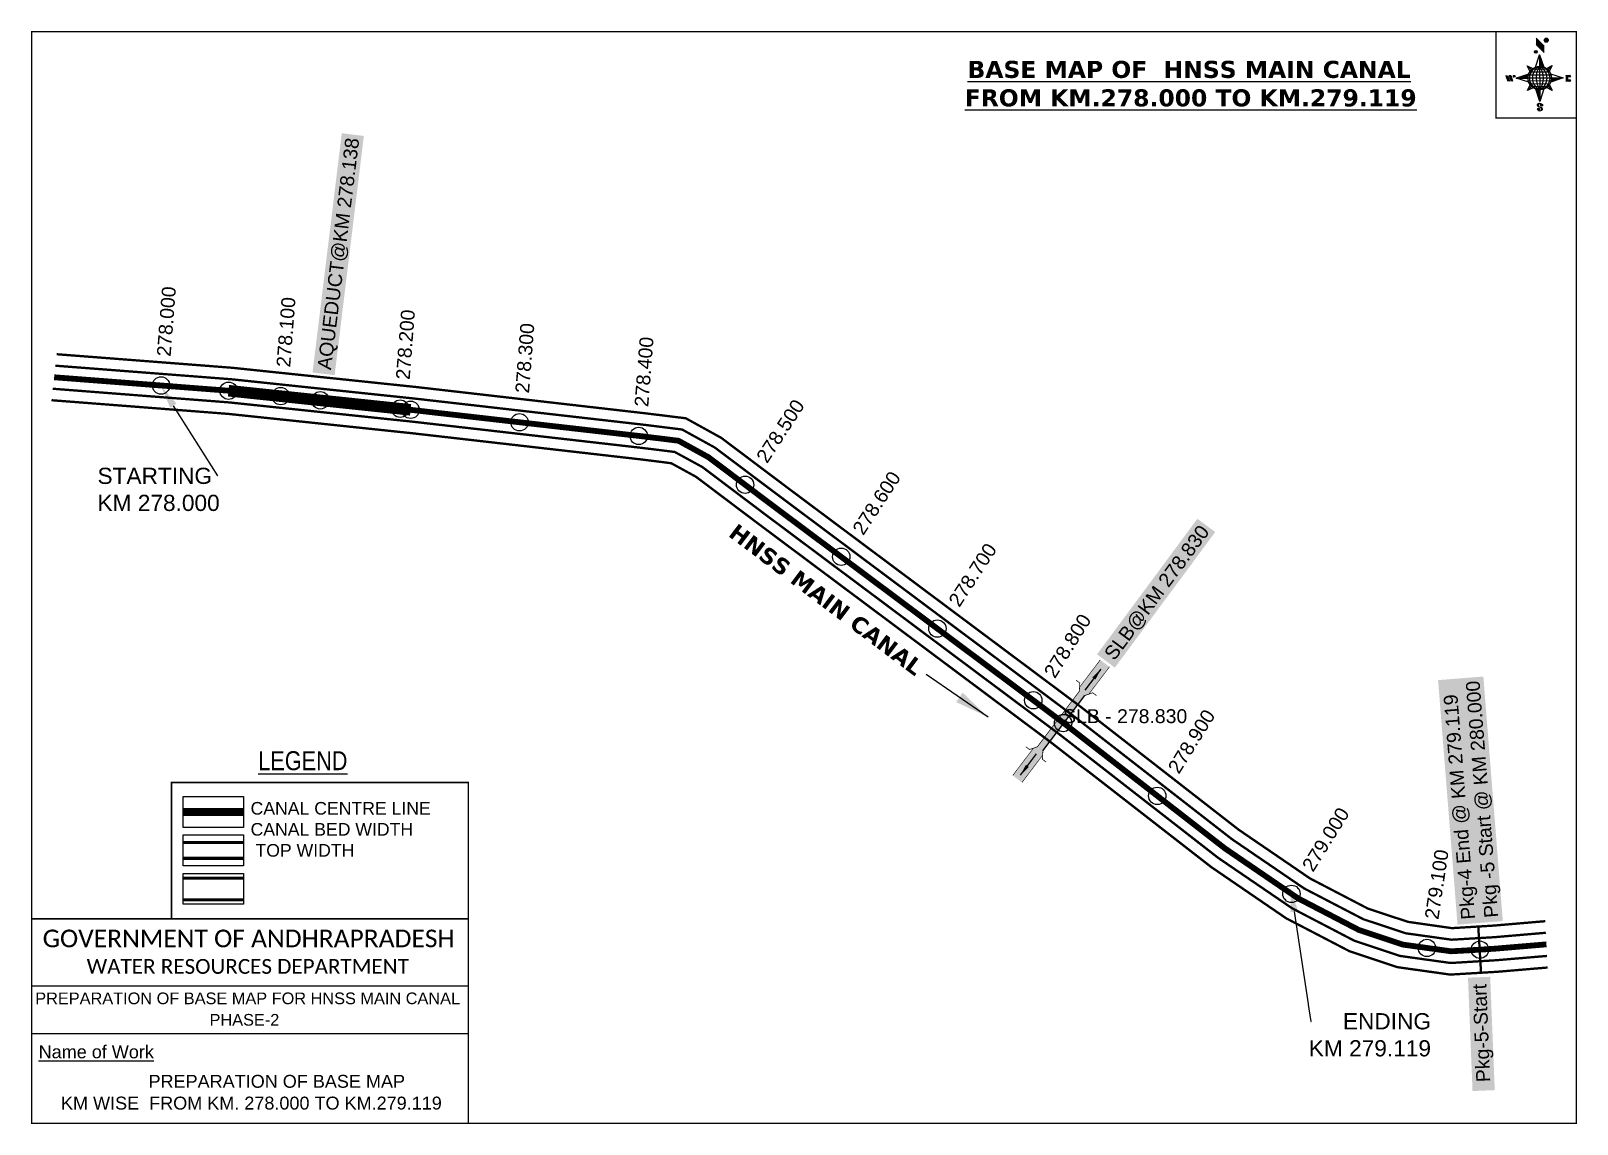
# Model space of a CAD drawing. Header units: inches. Extents: x 768161 to 769496, y 1593520 to 1594464.
import ezdxf
from ezdxf import colors
from ezdxf.entities.mleader import LeaderData, LeaderLine
from ezdxf.enums import TextEntityAlignment as Align
from ezdxf.math import Vec2, Vec3

# ---------------------------------------------------------------- set-up
doc = ezdxf.new("R2010")
doc.units = ezdxf.units.IN
doc.header["$LTSCALE"] = 15
doc.header["$MEASUREMENT"] = 0
doc.header["$PDMODE"] = 32
doc.header["$PDSIZE"] = 15
doc.linetypes.add('ACAD_ISO02W100', pattern=[15, 12, -3])
doc.linetypes.add('HIDDEN2', pattern=[0.1875, 0.125, -0.0625])
for name, color, linetype in [('AQUADUCT', 1, 'Continuous'), ('bord', 1, 'Continuous'), ('CANAL1', 7, 'Continuous'), ('CSMark', 72, 'Continuous'), ('DCBMS', 232, 'Continuous'), ('PAGE', 7, 'Continuous'), ('STRUCTURE', 5, 'Continuous'), ('TEXT', 6, 'Continuous')]:
    doc.layers.add(name, color=color, linetype=linetype)
doc.styles.add('ARIALN', font='ARIALN.TTF')
doc.styles.get("Standard").update_dxf_attribs({"font": 'arial.ttf'})
doc.dimstyles.get("Standard").update_dxf_attribs({"dimtxt": 20, "dimasz": 0.18, "dimexe": 0.18, "dimexo": 0.0625, "dimgap": 0.09, "dimtad": 0, "dimtih": 1, "dimtoh": 1, "dimdec": 4, "dimzin": 0, "dimdsep": 46, "dimtxsty": 'Standard', "dimcen": 0.09, "dimadec": 0, "dimazin": 0, "dimtfac": 1, "dimtdec": 4, "dimtofl": 0, "dimtmove": 0, "dimatfit": 3, "dimfxl": 1, "dimtolj": 1, "dimtzin": 0, "dimarcsym": 0})
pattern_1 = [(267.297113149, (-8720374.938, 50637915.138), (10.5367255337, -0.497431438), [])]
pattern_2 = [(357.297113149, (-8720374.938, 50637915.138), (0.497431438, 10.5367255337), [])]

# ---------------------------------------------------------------- blocks, each defined once
blk = doc.blocks.new('*X26')
at = {"color": 0, "linetype": 'Continuous'}
for p, q in [((6321.6, 240.5), (6322.3, 241.2)), ((6321.6, 240.3), (6322.3, 241)), ((6321.6, 240.1), (6322.3, 240.8)), ((6321.6, 239.9), (6322.4, 240.7)), ((6321.6, 239.8), (6322.4, 240.6)), ((6321.6, 239.6), (6322.5, 240.5)), ((6321.6, 239.4), (6322.5, 240.3)), ((6321.6, 239.2), (6322.6, 240.2)), ((6321.7, 239.1), (6322.6, 240.1)), ((6321.8, 240.8), (6322.4, 241.4)), ((6321.8, 239), (6322.7, 240)), ((6321.8, 239), (6322.8, 239.9)), ((6321.9, 238.9), (6322.9, 239.8)), ((6322, 238.8), (6323, 239.7)), ((6322.1, 241.3), (6322.4, 241.6)), ((6322.1, 238.7), (6323.1, 239.6)), ((6322.2, 238.6), (6323.1, 239.6)), ((6322.3, 238.5), (6323.2, 239.5)), ((6322.4, 238.5), (6323.3, 239.4)), ((6322.5, 238.4), (6323.4, 239.3)), ((6322.7, 238.4), (6323.6, 239.3)), ((6322.8, 238.3), (6323.7, 239.2)), ((6322.9, 238.3), (6323.8, 239.1)), ((6323.1, 238.2), (6323.9, 239.1)), ((6323.2, 238.2), (6324, 239)), ((6323.3, 238.2), (6324.2, 239)), ((6323.5, 238.1), (6324.3, 238.9)), ((6323.7, 238.1), (6324.4, 238.9)), ((6323.8, 238.1), (6324.6, 238.8)), ((6324.1, 238.2), (6324.7, 238.8)), ((6324.3, 238.3), (6324.9, 238.8)), ((6324.6, 238.3), (6325.1, 238.8)), ((6324.8, 238.4), (6325.2, 238.8)), ((6325.1, 238.5), (6325.4, 238.8)), ((6325.4, 238.6), (6325.6, 238.8))]:
    blk.add_line(p, q, dxfattribs=at)
blk = doc.blocks.new('*X25')
at = {"color": 0, "linetype": 'Continuous'}
for p, q in [((6324.4, 240.3), (6324.5, 240.4)), ((6324.6, 240.3), (6324.8, 240.5)), ((6324.7, 240.2), (6325, 240.5)), ((6324.8, 240.2), (6325.2, 240.6)), ((6325, 240.1), (6325.5, 240.6)), ((6325.1, 240.1), (6325.6, 240.6)), ((6325.2, 240), (6325.8, 240.6)), ((6325.3, 240), (6326, 240.6)), ((6325.4, 239.9), (6326.1, 240.6)), ((6325.5, 239.8), (6326.2, 240.5)), ((6325.6, 239.8), (6326.3, 240.5)), ((6325.7, 239.7), (6326.5, 240.4)), ((6325.9, 239.6), (6326.6, 240.3)), ((6326, 239.5), (6326.7, 240.3)), ((6326, 239.4), (6326.8, 240.2)), ((6326.1, 239.3), (6327, 240.2)), ((6326.2, 239.3), (6327.1, 240.1)), ((6326.3, 239.2), (6327.1, 240)), ((6326.4, 239.1), (6327.2, 239.9)), ((6326.5, 239), (6327.3, 239.8)), ((6326.5, 238.9), (6327.4, 239.7)), ((6326.6, 238.8), (6327.5, 239.6)), ((6326.7, 238.7), (6327.5, 239.5)), ((6326.8, 238.6), (6327.6, 239.4)), ((6326.8, 238.5), (6327.7, 239.3)), ((6326.8, 236.5), (6327.4, 237)), ((6326.9, 238.3), (6327.8, 239.2)), ((6326.9, 238.2), (6327.9, 239.1)), ((6326.9, 236.8), (6327.6, 237.4)), ((6327, 238.1), (6327.8, 239)), ((6327, 237.9), (6327.8, 238.8)), ((6327, 237.8), (6327.8, 238.6)), ((6327, 237.6), (6327.8, 238.4)), ((6327, 237.4), (6327.8, 238.2)), ((6327, 237.3), (6327.8, 238)), ((6327, 237.1), (6327.8, 237.9))]:
    blk.add_line(p, q, dxfattribs=at)
blk = doc.blocks.new('H')
at = {"layer": 'bord', "extrusion": (0.000427885, 0.004792, 0.999988)}
h = blk.add_hatch(dxfattribs=at)
h.set_pattern_fill('LINE', color=8, scale=84.387686, angle=-2.7029, style=0)
h.set_pattern_definition(pattern_2)
h.paths.add_polyline_path([(-492, 786, -0.090992), (-448, 775), (-486, 912)])
h = blk.add_hatch(dxfattribs=at)
h.set_pattern_fill('LINE', color=8, scale=84.387686, angle=-92.7029, style=0)
h.set_pattern_definition(pattern_1)
h.paths.add_polyline_path([(-625, 665, -0.090992), (-615, 710), (-751, 671)])
h = blk.add_hatch(dxfattribs=at)
h.set_pattern_fill('LINE', color=8, scale=84.387686, angle=-2.7029, style=0)
h.set_pattern_definition(pattern_2)
h.paths.add_polyline_path([(-504, 533, -0.090992), (-549, 543), (-510, 406)])
h = blk.add_hatch(dxfattribs=at)
h.set_pattern_fill('LINE', color=8, scale=84.387686, angle=-92.7029, style=0)
h.set_pattern_definition(pattern_1)
h.paths.add_polyline_path([(-246, 647), (-372, 653, -0.090992), (-382, 609)])
for p, q in [((-519, 1020, -1217), (-435, 927, -1216)), ((-516, 1087, -1217), (-432, 994, -1217)), ((-538, 774, -1216), (-487, 906, -1216)), ((-487, 906, -1216), (-493, 780, -1216)), ((-487, 906, -1216), (-448, 769, -1216)), ((-865, 701, -1215), (-847, 638, -1215)), ((-847, 700, -1215), (-829, 637, -1215)), ((-829, 699, -1215), (-811, 636, -1215)), ((-829, 699, -1215), (-811, 698, -1215)), ((-811, 698, -1215), (-794, 635, -1215)), ((-752, 665, -1215), (-615, 704, -1215)), ((-627, 794, -1216), (-567, 760, -1216)), ((-627, 794, -1216), (-584, 747, -1215)), ((-599, 731, -1215), (-627, 794, -1216)), ((-421, 753, -1216), (-359, 781, -1216)), ((-359, 781, -1216), (-405, 739, -1216)), ((-359, 781, -1216), (-392, 721, -1215)), ((-379, 693, -1215), (-246, 641, -1215)), ((-213, 669, -1215), (-217, 601, -1215)), ((-752, 665, -1215), (-625, 659, -1215)), ((-619, 614, -1215), (-752, 665, -1215)), ((-639, 526, -1214), (-606, 585, -1215)), ((-639, 526, -1214), (-593, 568, -1215)), ((-577, 553, -1215), (-639, 526, -1214)), ((-511, 400, -1214), (-549, 537, -1214)), ((-460, 533, -1215), (-511, 400, -1214)), ((-505, 527, -1214), (-511, 400, -1214)), ((-371, 513, -1214), (-431, 546, -1215)), ((-371, 513, -1214), (-414, 560, -1215)), ((-399, 576, -1215), (-371, 513, -1214)), ((-246, 641, -1215), (-383, 603, -1215)), ((-373, 647, -1215), (-246, 641, -1215)), ((-197, 600, -1215), (-194, 668, -1215))]:
    blk.add_line(p, q, dxfattribs=at)
at = {"layer": 'bord', "color": 8, "linetype": 'ByBlock', "extrusion": (0.000427885, 0.004792, 0.999988)}
for p, q in [((-375, 679, -1215), (-620, 691, -1215)), ((-386, 711, -1215), (-605, 722, -1215)), ((-411, 744, -1216), (-578, 752, -1216)), ((-493, 780, -1216), (-505, 527, -1214)), ((-373, 647, -1215), (-625, 659, -1215)), ((-378, 616, -1215), (-623, 628, -1215)), ((-392, 585, -1215), (-611, 595, -1215)), ((-420, 555, -1215), (-587, 562, -1215))]:
    blk.add_line(p, q, dxfattribs=at)
at = {"layer": 'bord', "extrusion": (0.000427885, 0.004792, 0.999988), "elevation": -1212}
for points, const_width in [([(-522, 960), (-516, 1093)], 1.61), ([(-434, 933), (-428, 1066)], 1.61), ([(-870, 707), (-846, 706)], 0.642), ([(-829, 643), (-821, 678)], 0.642), ([(-793, 641), (-782, 694)], 0.642), ([(-223, 676), (-174, 673)], 0.706), ([(-829, 643), (-855, 644)], 0.642), ([(-811, 642), (-784, 641)], 0.642), ([(-177, 605), (-226, 607)], 0.706), ([(-195, 645), (-185, 644)], 0.706)]:
    blk.add_lwpolyline(points, dxfattribs=dict(at, const_width=const_width))
for points, const_width in [([(-414, 1073, 1), (-398, 1058, 1)], 22.3), ([(-530, 950, 1), (-520, 939, 1)], 14.8), ([(-776, 697, 1), (-769, 690, 1)], 8.9), ([(-180, 618, 1), (-173, 611, 1)], 9.79), ([(-178, 667, 1), (-171, 660, 1)], 9.79), ([(-490, 362, 1), (-498, 369, 1)], 11.1), ([(-525, 322, 1), (-533, 329, 1)], 11.1)]:
    blk.add_lwpolyline(points, format="xyb", close=True, dxfattribs=dict(at, const_width=const_width))
for points in [[(-537, 317), (-531, 310), (-520, 307), (-505, 307), (-494, 310), (-486, 318), (-487, 326), (-491, 333), (-494, 336), (-503, 341), (-522, 347), (-530, 352), (-534, 355), (-537, 363), (-537, 373), (-530, 381), (-520, 384), (-504, 384), (-493, 380), (-487, 373)], [(-522, 348), (-526, 354), (-528, 361), (-528, 371), (-526, 375), (-521, 381), (-515, 384)], [(-505, 307), (-499, 312), (-497, 319), (-497, 327), (-501, 335), (-509, 343)]]:
    blk.add_lwpolyline(points, dxfattribs=at)
at = {"layer": 'bord', "extrusion": (0.000427885, 0.004792, 0.999988)}
for centre, radius in [((-406, 1065, -1212), 22.3), ((-525, 944, -1212), 14.8), ((-773, 694, -1212), 8.9), ((-498, 659, -1212), 127), ((-177, 615, -1212), 9.79), ((-174, 663, -1212), 9.79), ((-494, 365, -1212), 11.1), ((-529, 325, -1212), 11.1)]:
    blk.add_circle(centre, radius, dxfattribs=at)
at = {"layer": 'bord', "color": 8, "linetype": 'ByBlock', "extrusion": (0.000427885, 0.004792, 0.999988)}
for centre, radius, start, end in [((-482, 658, -1212), 128, 94.9254, 259.6691), ((-437, 656, -1212), 141, 113.2864, 241.308), ((-316, 651, -1212), 222, 142.5892, 212.0053), ((-560, 662, -1212), 141, 293.2864, 61.308), ((-681, 668, -1212), 222, 322.5892, 32.0053), ((-515, 660, -1212), 128, 274.9254, 79.6691)]:
    blk.add_arc(centre, radius, start, end, dxfattribs=at)
at = {"layer": 'bord', "extrusion": (0.000427885, 0.004792, 0.999988)}
for points in [[(-516, 1093, -1212), (-431, 1000, -1212), (-519, 1026, -1212), (-434, 933, -1212)], [(-864, 707, -1212), (-846, 706, -1212), (-846, 644, -1212), (-829, 643, -1212)], [(-829, 705, -1212), (-811, 704, -1212), (-811, 642, -1212), (-793, 641, -1212)], [(-193, 674, -1212), (-197, 606, -1212), (-213, 675, -1212), (-216, 607, -1212)]]:
    blk.add_solid(points, dxfattribs=at)
at = {"layer": 'bord', "extrusion": (0.000427885, 0.004792, 0.999988), "xscale": 7.977342409717546, "yscale": 7.977342408231451, "zscale": 7.977342408476333, "rotation": 138.0840426661453}
for name, p in [('*X25', (38301, -31929, -1212)), ('*X26', (38314, -31951, -1212))]:
    blk.add_blockref(name, p, dxfattribs=at)
blk = doc.blocks.new('SLB')
at = {"layer": 'STRUCTURE'}
h = blk.add_hatch(dxfattribs=at)
h.set_pattern_fill('DOTS', color=6, scale=20, angle=320.3722, style=0)
h.set_pattern_definition([(320.372247934, (-159.4327, -72.9564), (1.2786241598, 0.5641323054), [0, -1.25])])
h.paths.add_polyline_path([(769699.5, 1706871.1), (769699.5, 1706861.1), (769729.1, 1706861.1), (769732.1, 1706863.1), (769792.1, 1706863.1), (769795.1, 1706861.1), (769824.7, 1706861.1), (769824.7, 1706871.1), (769795.1, 1706871.1), (769792.1, 1706869.1), (769732.1, 1706869.1), (769729.1, 1706871.1)])
at = {"layer": 'STRUCTURE', "color": 6, "const_width": 0.628}
for points in [[(769726.1, 1706877.1), (769726.1, 1706873.1), (769732.1, 1706869.1), (769792.1, 1706869.1), (769798.1, 1706873.1), (769798.1, 1706877.1)], [(769726.1, 1706855.1), (769726.1, 1706859.1), (769732.1, 1706863.1), (769792.1, 1706863.1), (769798.1, 1706859.1), (769798.1, 1706855.1)]]:
    blk.add_lwpolyline(points, dxfattribs=at)
at = {"layer": 'STRUCTURE', "color": 6, "linetype": 'ACAD_ISO02W100', "ltscale": 0.5, "const_width": 0.5}
for points in [[(769699.5, 1706871.1), (769729.1, 1706871.1)], [(769699.5, 1706861.1), (769729.1, 1706861.1)], [(769795.1, 1706871.1), (769824.7, 1706871.1)], [(769795.1, 1706861.1), (769824.7, 1706861.1)]]:
    blk.add_lwpolyline(points, dxfattribs=at)
at = {"layer": 'STRUCTURE', "color": 6}
blk.add_lwpolyline([(769732.1, 1706863.1), (769792.1, 1706863.1)], dxfattribs=at)
blk.add_lwpolyline([(769732.1, 1706863.1), (769792.1, 1706863.1)], dxfattribs=at)
at = {"layer": 'STRUCTURE', "color": 0}
blk.add_circle((769762.1, 1706866.1), 1.24, dxfattribs=at)
for points in [[(769703.8, 1706866), (769726.7, 1706866)], [(769818.6, 1706865.8), (769795.7, 1706865.8)]]:
    blk.add_leader(points, dimstyle='Standard', override={"dimasz": 10, "dimgap": 0.09, "dimtad": 0}, dxfattribs=at)

msp = doc.modelspace()

# ---------------------------------------------------------------- linework, layer by layer
at = {"layer": 'CANAL1', "color": 200, "const_width": 2}
for points in [[(768183.5, 1594184.5), (768335, 1594172.8), (768493.6, 1594156.2), (768692.3, 1594133.4), (768726.4, 1594129.2), (768757, 1594112.3), (768813.7, 1594069.6), (769066.3, 1593880.8), (769203.5, 1593774), (769265.1, 1593731.9), (769315, 1593705.9), (769349.7, 1593694.4), (769387.7, 1593689), (769423.7, 1593691.2), (769468.1, 1593695)], [(768179, 1594144.8), (768331.4, 1594133), (768489.2, 1594116.4), (768687.6, 1594093.7), (768713.8, 1594090.4), (768735.2, 1594078.7), (768789.7, 1594037.6), (769042, 1593849), (769179.9, 1593741.7), (769244.5, 1593697.5), (769299.3, 1593669), (769340.5, 1593655.3), (769386.1, 1593648.9), (769426.6, 1593651.3), (769470.1, 1593655)]]:
    msp.add_lwpolyline(points, dxfattribs=at)
at = {"layer": 'CANAL1', "color": 1, "linetype": 'HIDDEN2', "ltscale": 8, "const_width": 5}
msp.add_lwpolyline([(768181.3, 1594164.6), (768273.6, 1594157.5), (768333.2, 1594152.9), (768488.9, 1594136.5), (768690, 1594113.5), (768720.1, 1594109.8), (768746.1, 1594095.5), (768801.7, 1594053.6), (769026.3, 1593885.7), (769050.3, 1593867.7), (769191.7, 1593757.8), (769254.8, 1593714.7), (769307.1, 1593687.5), (769345.1, 1593674.8), (769386.9, 1593669), (769411.7, 1593670.4), (769425.1, 1593671.3), (769469.1, 1593675)], dxfattribs=at)
at = {"layer": 'CANAL1', "color": 5, "const_width": 2}
for points in [[(768182.4, 1594174.6), (768334.1, 1594162.9), (768492.5, 1594146.2), (768691.2, 1594123.5), (768723.2, 1594119.5), (768751.5, 1594103.9), (768807.7, 1594061.6), (769060.2, 1593872.8), (769197.6, 1593765.9), (769260, 1593723.3), (769311.1, 1593696.7), (769347.4, 1593684.6), (769387.3, 1593679), (769424.4, 1593681.2), (769468.6, 1593685)], [(768180.1, 1594154.7), (768332.3, 1594142.9), (768490.3, 1594126.3), (768688.8, 1594103.6), (768716.9, 1594100.1), (768740.7, 1594087.1), (768795.7, 1594045.6), (769048.1, 1593856.9), (769185.8, 1593749.7), (769249.7, 1593706.1), (769303.2, 1593678.2), (769342.8, 1593665), (769386.5, 1593658.9), (769425.9, 1593661.3), (769469.6, 1593665)]]:
    msp.add_lwpolyline(points, dxfattribs=at)
at = {"layer": 'CANAL1', "color": 1, "linetype": 'HIDDEN2', "ltscale": 100, "const_width": 6.81, "elevation": -0.4}
msp.add_lwpolyline([(768344.7, 1593789.3), (768292.5, 1593789.3)], dxfattribs=at)
at = {"layer": 'CANAL1', "color": 5, "const_width": 2.72, "elevation": -0.4}
for points in [[(768344.7, 1593762.9), (768292.5, 1593762.9)], [(768344.7, 1593749.3), (768292.5, 1593749.3)]]:
    msp.add_lwpolyline(points, dxfattribs=at)
at = {"layer": 'CANAL1', "color": 200, "const_width": 2.72, "elevation": -0.4}
for points in [[(768344.7, 1593732.1), (768292.5, 1593732.1)], [(768344.7, 1593713.4), (768292.5, 1593713.4)]]:
    msp.add_lwpolyline(points, dxfattribs=at)
at = {"layer": 'CANAL1', "color": 84, "const_width": 2}
msp.add_lwpolyline([(769410.3, 1593690.4), (769412.7, 1593650.5)], dxfattribs=at)
at = {"layer": 'CSMark', "color": 3}
for p in [(768273.6, 1594157.5), (768376.8, 1594148.3), (768479.9, 1594137.5), (768582.9, 1594125.8), (768685.8, 1594114), (768777.6, 1594071.8), (768860.5, 1594009.7), (768943.5, 1593947.6), (769026.3, 1593885.7), (769133.3, 1593803.2), (769249.1, 1593718.6), (769366, 1593671.9), (769411.7, 1593670.4)]:
    msp.add_point(p, dxfattribs=at)
at = {"layer": 'CSMark'}
for p in [(768331.8, 1594153), (768411, 1594144.7), (768488.9, 1594136.5)]:
    msp.add_point(p, dxfattribs=at)
at = {"layer": 'CSMark', "color": 2}
msp.add_point((769052, 1593866), dxfattribs=at)
at = {"layer": 'PAGE', "const_width": 1.13}
msp.add_lwpolyline([(768161.9, 1593520.5), (769495, 1593520.5), (769495, 1594463.1), (768161.9, 1594463.1), (768161.9, 1593520.5)], dxfattribs=at)
at = {"layer": 'PAGE'}
for points, const_width in [([(769495, 1594463.1), (769425.7, 1594463.1), (769425.7, 1594388.5), (769495, 1594388.5)], 1.13), ([(768282.5, 1593814.8), (768538.7, 1593814.8), (768538.7, 1593697), (768282.5, 1593697)], 1.36), ([(768161.9, 1593697), (768538.7, 1593697), (768538.7, 1593520.5), (768161.9, 1593520.5)], 1.36)]:
    msp.add_lwpolyline(points, close=True, dxfattribs=dict(at, const_width=const_width))
at = {"layer": 'PAGE', "elevation": -0.4}
for points in [[(768292.5, 1593802.7), (768344.7, 1593802.7), (768344.7, 1593776), (768292.5, 1593776)], [(768292.5, 1593769.5), (768344.7, 1593769.5), (768344.7, 1593742.8), (768292.5, 1593742.8)], [(768292.5, 1593736.3), (768344.7, 1593736.3), (768344.7, 1593709.6), (768292.5, 1593709.6)]]:
    msp.add_lwpolyline(points, close=True, dxfattribs=at)
at = {"layer": 'PAGE'}
for points in [[(768161.9, 1593639.2), (768538.7, 1593639.2)], [(768161.9, 1593598), (768538.7, 1593598)]]:
    msp.add_lwpolyline(points, dxfattribs=at)
at = {"layer": 'STRUCTURE', "color": 6, "const_width": 10}
msp.add_lwpolyline([(768488.9, 1594136.5), (768331.8, 1594153)], dxfattribs=at)

# ---------------------------------------------------------------- block references
at = {"layer": 'AQUADUCT', "color": 1, "xscale": 0.0797950708013477, "yscale": 0.07979507084012966, "zscale": 0.079795070794314, "rotation": 3.078330607406166}
msp.add_blockref('H', (769505.9, 1594373, 96.8), dxfattribs=at)
at = {"layer": 'STRUCTURE', "color": 0, "rotation": 52.90159913800068}
msp.add_blockref('SLB', (1666138.5, -49652.4), dxfattribs=at)

# ---------------------------------------------------------------- texts
at = {"layer": 'CANAL1', "insert": (768770, 1594039.7), "char_height": 14, "width": 205.129, "attachment_point": 1, "rotation": 323.0438}
msp.add_mtext('\\pi0.96322;{\\fVerdana|b1|i0|c0|p34;HNSS MAIN CANAL}', dxfattribs=at)
at = {"layer": 'CSMark', "color": 3}
msp.add_text('278.000', height=12, rotation=85.5784, dxfattribs=at).set_placement((768275.8, 1594182.6), align=Align.MIDDLE_LEFT)
at = {"layer": 'CSMark', "color": 1}
for s, rotation, p in [('278.100', 85.5784, (768379, 1594173.4)), ('278.200', 85.5784, (768482.1, 1594162.6)), ('278.300', 85.5784, (768585.1, 1594150.9)), ('278.400', 85.5784, (768688, 1594139.1)), ('278.500', 56.9847, (768791.5, 1594092.8)), ('278.600', 56.9847, (768874.5, 1594030.7)), ('278.700', 56.9847, (768957.4, 1593968.6)), ('278.800', 58.1329, (769039.8, 1593907)), ('278.900', 58.1329, (769146.8, 1593824.5)), ('279.000', 58.1329, (769262.6, 1593739.9)), ('279.100', 81.4891, (769369.9, 1593696.8))]:
    msp.add_text(s, height=12, rotation=rotation, dxfattribs=at).set_placement(p, align=Align.MIDDLE_LEFT)
at = {"layer": 'CSMark', "color": 2}
msp.add_text('SLB - 278.830', height=12, dxfattribs=at).set_placement((769052, 1593866))
at = {"layer": 'PAGE', "extrusion": (0.000201441, 0.004807, 0.999988), "style": 'ARIALN'}
msp.add_text('%%ULEGEND', height=16.33, rotation=359.9999, dxfattribs=at).set_placement((768395.9, 1593814.4, 7816.1), align=Align.MIDDLE)
at = {"layer": 'PAGE', "extrusion": (0.000201441, 0.004807, 0.999988)}
for s, height, p in [('PREPARATION OF BASE MAP FOR HNSS MAIN CANAL', 10.07, (768165, 1593604.2, 7815)), ('%%UName of Work', 11.141, (768167.9, 1593557.5, 7813.5))]:
    msp.add_text(s, height=height, rotation=359.9999, dxfattribs=at).set_placement(p)
for s, height, p in [('PHASE-2', 10.07, (768345.5, 1593590.7, 7815)), ('PREPARATION OF BASE MAP', 11.141, (768373.4, 1593537.6, 7813.6)), ('KM WISE  FROM KM. 278.000 TO KM.279.119', 11.141, (768351.5, 1593518.8, 7813.6))]:
    msp.add_text(s, height=height, rotation=359.9999, dxfattribs=at).set_placement(p, align=Align.MIDDLE_CENTER)
at = {"layer": 'PAGE', "extrusion": (0.000201441, 0.004807, 0.999988), "attachment_point": 1, "text_direction": (1, -1e-06, -0.000201)}
for s, insert, char_height, width in [('CANAL CENTRE LINE CANAL BED WIDTH {\\H2.3717x; }\\P TOP WIDTH{\\H1.9152x; }', (768350.8, 1593797.9, -0.4), 10.889, 191.607), ('\\pi4.0703;{\\fCalibri|b0|i0|c0|p34;\\H1.3333x;GOVERNMENT OF ANDHRAPRADESH\\P\\pi42.051;\\H0.83998x;WATER RESOURCES DEPARTMENT}', (768167.3, 1593687.7, -1.5), 11.409, 364.412)]:
    msp.add_mtext(s, dxfattribs=dict(at, insert=insert, char_height=char_height, width=width))
at = {"layer": 'STRUCTURE', "color": 5, "char_height": 12, "attachment_point": 1, "bg_fill": 1, "box_fill_scale": 1.3, "bg_fill_color": 7, "bg_fill_true_color": 16777215, "bg_fill_transparency": 4390977}
for s, insert, width, rotation in [('\\pi0.06;AQUEDUCT@KM 278.138', (768408.3, 1594171.9), 200.87, 83.0359), ('\\pi0.43653;SLB@KM 278.830', (769086.3, 1593926.1), 138.423, 53.5027), ('Pkg-4 End @ KM 279.119\\PPkg -5 Start @ KM 280.000', (769395.7, 1593695.9), 204.562, 94.5463), ('\\pi3.697;Pkg-5-Start ', (769408.8, 1593552.1), 90.755, 92.3006)]:
    msp.add_mtext(s, dxfattribs=dict(at, insert=insert, width=width, rotation=rotation))
at = {"layer": 'TEXT', "color": 1, "insert": (768944.8, 1594437.8), "char_height": 14.745, "width": 430.823, "attachment_point": 1}
msp.add_mtext('\\pi24.676;{\\fVerdana|b1|i0|c0|p34;\\LBASE MAP OF  HNSS MAIN CANAL \\P\\pi22.3;FROM KM.278.000 TO KM.279.119}', dxfattribs=at)

# ---------------------------------------------------------------- leaders
at = {"layer": 'CANAL1'}
msp.add_leader([(768987.2, 1593871.2), (768933.7, 1593908.1)], dimstyle='Standard', override={"dimasz": 30, "dimgap": 0.09, "dimtad": 0}, dxfattribs=at)
at = {"layer": 'DCBMS', "color": 5}
ml = msp.add_multileader_mtext('Standard', dxfattribs=at)
ml.set_content('STARTING\\PKM 278.000', color=5)
ml.set_leader_properties()
ml.build(insert=Vec2(0, 0))
ml.multileader.update_dxf_attribs({"dogleg_length": 0.36, "arrow_head_size": 20})
ctx = ml.context
ctx.base_point, ctx.char_height, ctx.arrow_head_size, ctx.landing_gap_size, ctx.plane_origin = Vec3(768218.6, 1594079.4), 14, 20, 0.09, Vec3(768389.5, 1594152.2)
notes = []
notes.append((ctx, [(0, (1, 1, 0), (768322.2, 1594079.4), (-1, 0), 0.36, [(0, [(768273.5, 1594157)], 0, [])])]))
ctx.mtext.insert, ctx.mtext.flow_direction = Vec3(768218.7, 1594086.5), 5
for ctx, leaders in notes:
    for number, flags, end, landing, length, lines in leaders:
        leader = LeaderData()
        leader.index, (leader.has_last_leader_line, leader.has_dogleg_vector, leader.attachment_direction) = number, flags
        leader.last_leader_point, leader.dogleg_vector, leader.dogleg_length = Vec3(end), Vec3(landing), length
        for number, points, colour, breaks in lines:
            line = LeaderLine()
            line.index, line.vertices, line.color, line.breaks = number, Vec3.list(points), colors.encode_raw_color(colour), breaks
            leader.lines.append(line)
        ctx.leaders.append(leader)

# ---------------------------------------------------------------- next in the draw order: leaders
ml = msp.add_multileader_mtext('Standard', dxfattribs=at)
ml.set_content('ENDING \\PKM 279.119', color=5)
ml.set_leader_properties()
ml.build(insert=Vec2(0, 0))
ml.multileader.update_dxf_attribs({"dogleg_length": 0.36, "arrow_head_size": 20})
ctx = ml.context
ctx.base_point, ctx.char_height, ctx.arrow_head_size, ctx.landing_gap_size, ctx.plane_origin = Vec3(769266.2, 1593608.5), 14, 20, 0.09, Vec3(769409.9, 1593820.8)
ctx.text_align_type = 2
notes = []
notes.append((ctx, [(1, (1, 1, 0), (769265.8, 1593608.5), (1, 0), 0.36, [(0, [(769248.5, 1593723)], 0, [])])]))
ctx.mtext.insert, ctx.mtext.width, ctx.mtext.alignment, ctx.mtext.flow_direction = Vec3(769369.5, 1593615.6), 109.049, 3, 5
ctx.mtext.has_bg_fill, ctx.mtext.bg_color, ctx.mtext.bg_scale_factor, ctx.mtext.bg_transparency, ctx.mtext.use_window_bg_color = 1, -1027028792, 1.5, 0, 1
for ctx, leaders in notes:
    for number, flags, end, landing, length, lines in leaders:
        leader = LeaderData()
        leader.index, (leader.has_last_leader_line, leader.has_dogleg_vector, leader.attachment_direction) = number, flags
        leader.last_leader_point, leader.dogleg_vector, leader.dogleg_length = Vec3(end), Vec3(landing), length
        for number, points, colour, breaks in lines:
            line = LeaderLine()
            line.index, line.vertices, line.color, line.breaks = number, Vec3.list(points), colors.encode_raw_color(colour), breaks
            leader.lines.append(line)
        ctx.leaders.append(leader)

doc.saveas('drawing.dxf')
